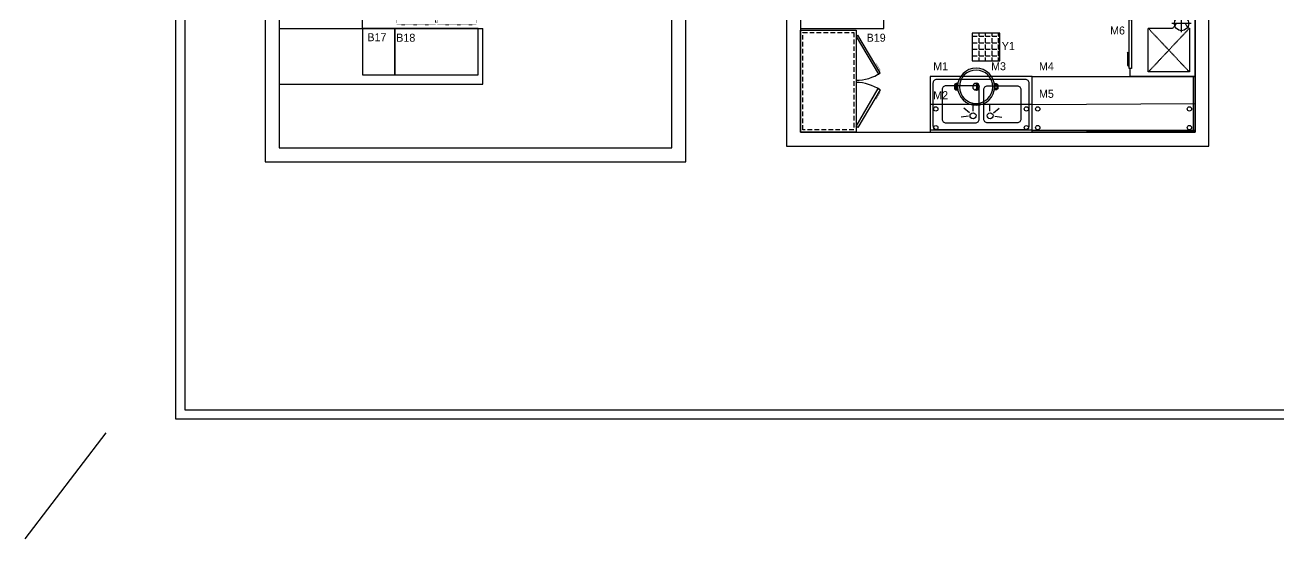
# Model space of a CAD drawing. Header units: millimetres. Extents: x 3962 to 6237, y -121 to 1593.
# Drawn here: x 3962 to 5316, y -121 to 434 of the extents above; entities that cross this region are included whole.
import ezdxf
from ezdxf.enums import TextEntityAlignment as Align

# ---------------------------------------------------------------- set-up
doc = ezdxf.new("R2010")
doc.units = ezdxf.units.MM
doc.linetypes.add('DASHED', pattern=[0.75, 0.5, -0.25])
doc.linetypes.add('DOT', pattern=[0.25, 0, -0.25])
doc.layers.add('-DWG_DETAY4', color=7, linetype='DOT', lineweight=18)
for name, color, linetype in [('CIHAZ', 2, 'Continuous'), ('Kıtc-002 Çizgi', 7, 'Continuous'), ('S2000-002 Çizgi', 7, 'Continuous'), ('Sktürk ANTET', 7, 'Continuous')]:
    doc.layers.add(name, color=color, linetype=linetype)
doc.styles.add('TAKSİM', font='GOTHIC.TTF', dxfattribs={"height": 20})

# ---------------------------------------------------------------- blocks, each defined once
blk = doc.blocks.new('A$C46C50132')
at = {"layer": 'S2000-002 Çizgi'}
for p, q in [((141.3, 45.8), (100.7, 21.7)), ((102, 19.7), (142.6, 43.8)), ((141.3, 45.8), (142.6, 43.8)), ((100.7, 21.7), (102, 19.7))]:
    blk.add_line(p, q, dxfattribs=at)
for points in [[(37.9, 105.8), (147.9, 105.8), (147.9, 45.8), (37.9, 45.8)], [(83.7, 19.8), (43, 43.8), (44.2, 45.8), (84.9, 21.9)]]:
    blk.add_lwpolyline(points, close=True, dxfattribs=at)
at = {"layer": 'S2000-002 Çizgi', "linetype": 'DASHED', "ltscale": 10}
blk.add_lwpolyline([(40.3, 103.4), (145.6, 103.4), (145.6, 48.2), (40.3, 48.2)], close=True, dxfattribs=at)
at = {"layer": 'S2000-002 Çizgi', "const_width": 0.399}
for points in [[(81.4, 21.2), (80.6, 19.9), (75, 23.3), (73.6, 24.2)], [(104.2, 21.1), (105, 19.8), (110.6, 23.2), (112, 24.1)]]:
    blk.add_lwpolyline(points, dxfattribs=at)
at = {"layer": 'S2000-002 Çizgi'}
for centre, start, end in [((45.8, 45.8), 325.4884, 0), ((139.7, 45.8), 180, 214.6925)]:
    blk.add_arc(centre, 45.8, start, end, dxfattribs=at)
blk = doc.blocks.new('A$C5B5611F4')
at = {"layer": 'CIHAZ', "color": 1}
for p, q in [((14.7, 68.5), (14.7, 47.9)), ((24.1, 58.2), (4, 58.2))]:
    blk.add_line(p, q, dxfattribs=at)
at = {"layer": 'CIHAZ', "color": 5, "linetype": 'DASHED'}
for p, q in [((19.8, 66.7), (67, 22.3)), ((67, 66.7), (19.8, 22.3))]:
    blk.add_line(p, q, dxfattribs=at)
at = {"layer": 'CIHAZ', "color": 5}
for points in [[(63.2, 1.8), (10.4, 1.8), (10.4, 4.3), (63.2, 4.3)], [(61.2, 1.8), (48.6, 1.8), (45.6, 0), (59.6, 0)]]:
    blk.add_lwpolyline(points, close=True, dxfattribs=at)
at = {"layer": 'CIHAZ', "color": 1}
blk.add_circle((14.7, 58.2), 7.76, dxfattribs=at)
at = {"layer": 'S2000-002 Çizgi', "linetype": 'DASHED'}
for p, q in [((19.8, 66.7), (67, 66.7)), ((67, 66.7), (67, 22.3)), ((19.8, 22.3), (19.8, 48.1)), ((67, 22.3), (19.8, 22.3))]:
    blk.add_line(p, q, dxfattribs=at)
at = {"layer": 'S2000-002 Çizgi'}
blk.add_lwpolyline([(10.4, 2.8), (0, 2.8), (0, 72.8), (72, 72.8), (72, 2.8), (63.2, 2.8)], dxfattribs=at)
at = {"layer": 'S2000-002 Çizgi', "linetype": 'DASHED'}
for centre, radius, start, end in [((11.6, 71.2), 9.4, 291.2079, 330.9566), ((11, 43), 10.2, 29.6907, 66.7752)]:
    blk.add_arc(centre, radius, start, end, dxfattribs=at)
blk = doc.blocks.new('A$C53E03B34')
at = {"layer": 'Kıtc-002 Çizgi'}
for points in [[(3.7, 16.6), (2, 16.6, -0.414214), (0, 18.6), (0, 21.4, -0.414214), (2, 23.4), (3.7, 23.4)], [(43.1, 16.6), (44.9, 16.6, 0.414214), (46.9, 18.6), (46.9, 21.4, 0.414214), (44.9, 23.4), (43.1, 23.4)]]:
    blk.add_lwpolyline(points, format="xyb", dxfattribs=at)
for points in [[(2.8, 17.6), (2, 17.6, -0.414214), (1, 18.6), (1, 21.4, -0.414214), (2, 22.4), (2.8, 22.4)], [(44, 17.6), (44.9, 17.6, 0.414214), (45.9, 18.6), (45.9, 21.4, 0.414214), (44.9, 22.4), (44, 22.4)]]:
    blk.add_lwpolyline(points, format="xyb", close=True, dxfattribs=at)
for points in [[(22.1, 23.4), (24.2, 21.8), (24.2, 18.1), (22.7, 16.4)], [(23.5, 23.7), (25.2, 22.3), (25.2, 17.7), (23.8, 16.3)]]:
    blk.add_lwpolyline(points, dxfattribs=at)
for radius in [20, 18, 3.66]:
    blk.add_circle((23.4, 20), radius, dxfattribs=at)
blk = doc.blocks.new('A$C0961480F')
blk.add_lwpolyline([(0, 0), (110, 0), (110, 30), (0, 30)], close=True)
for centre in [(6.1, 25.1), (103.9, 25.1), (6.1, 4.9), (103.9, 4.9)]:
    blk.add_circle(centre, 2.31)
at = {"layer": 'S2000-002 Çizgi'}
for p, q in [((46.5, 22.7), (46.5, 30.6)), ((64.5, 22.7), (64.5, 30.6)), ((41.3, 17.2), (33.5, 16.1)), ((42.6, 21), (36.5, 26.1)), ((68.4, 21), (74.5, 26.1)), ((69.7, 17.2), (77.5, 16.1))]:
    blk.add_line(p, q, dxfattribs=at)
for points in [[(110, 60), (0, 60), (0, 0), (110, 0)], [(110, 2), (0, 2), (0, 0), (110, 0)]]:
    blk.add_lwpolyline(points, close=True, dxfattribs=at)
for points in [[(103, 57), (7, 57, 0.414214), (3, 53), (3, 7, 0.414214), (7, 3), (103, 3, 0.414214), (107, 7), (107, 53, 0.414214)], [(49, 50), (17, 50, 0.414214), (13, 46), (13, 14, 0.414214), (17, 10), (49, 10, 0.414214), (53, 14), (53, 46, 0.414214)], [(62, 50), (94, 50, -0.414214), (98, 46), (98, 14, -0.414214), (94, 10), (62, 10, -0.414214), (58, 14), (58, 46, -0.414214)]]:
    blk.add_lwpolyline(points, format="xyb", close=True, dxfattribs=at)
for centre in [(46.3, 17.7), (64.7, 17.7)]:
    blk.add_circle(centre, 3.19, dxfattribs=at)
blk = doc.blocks.new('A$C30E34DD5')
at = {"layer": '-DWG_DETAY4', "color": 0}
for p, q in [((30.5, 37.5), (72.5, 37.5)), ((74.5, 37.5), (116.5, 37.5))]:
    blk.add_line(p, q, dxfattribs=at)
for points in [[(30.5, 35.5), (30.5, 0.5, 0.454885), (72.5, 35.5, 0.414214)], [(116.5, 35.5), (116.5, 0.5, -0.454885), (74.5, 35.5, -0.414214)]]:
    blk.add_lwpolyline(points, format="xyb", dxfattribs=at)
blk.add_lwpolyline([(118.5, 91.5), (118.5, 41.5), (28.5, 41.5), (28.5, 91.5)], close=True)

msp = doc.modelspace()

# ---------------------------------------------------------------- hatches: boundary and pattern name
h = msp.add_hatch()
h.set_pattern_fill('ANGLE', color=256)
h.set_pattern_definition([(0, (-3173.349, -2316.551), (0, 6.985), [5.08, -1.905]), (90, (-3173.349, -2316.551), (-6.985, 4e-16), [5.08, -1.905])])
h.paths.add_polyline_path([(5014.5, 424.9), (4984.5, 424.9), (4984.5, 394.9), (5014.5, 394.9)])

# ---------------------------------------------------------------- linework, layer by layer
for p, q in [((4221.4, 1041), (4221.4, 286)), ((4675.4, 286), (4675.4, 1041)), ((4784.3, 1041), (4784.3, 303)), ((5240.3, 303), (5240.3, 1041)), ((4236.4, 1026), (4236.4, 301)), ((4660.4, 301), (4660.4, 1026)), ((4799.3, 1026), (4799.3, 318)), ((5225.3, 318), (5225.3, 1026)), ((4236.4, 430), (4456.4, 430)), ((4456.4, 370), (4456.4, 430)), ((4236.4, 370), (4456.4, 370)), ((4799.3, 318), (5225.3, 318)), ((4236.4, 301), (4660.4, 301)), ((4784.3, 303), (5240.3, 303)), ((4221.4, 286), (4675.4, 286)), ((3962, -121.2), (4049.6, -6.7))]:
    msp.add_line(p, q)
for points in [[(4236.4, 430), (4326.4, 430), (4326.4, 530), (4236.4, 530)], [(4799.3, 430), (4889.3, 430), (4889.3, 530), (4799.3, 530)], [(4361.4, 430), (4326.4, 430), (4326.4, 380), (4361.4, 380)], [(4984.5, 394.9), (5014.5, 394.9), (5014.5, 424.9), (4984.5, 424.9)], [(5049.3, 378), (5225.3, 378), (5225.3, 318), (5049.3, 318)], [(5223.3, 320), (5225.3, 320), (5225.3, 378), (5223.3, 378)], [(5225.3, 319), (5049.3, 318), (5049.3, 348), (5225.3, 349)], [(5049.3, 320), (5225.3, 320), (5225.3, 318), (5049.3, 318)]]:
    msp.add_lwpolyline(points, close=True)
for centre in [(5055.4, 343.1), (5219.2, 343.1), (5055.4, 323), (5219.2, 323)]:
    msp.add_circle(centre, 2.31)
at = {"layer": 'Sktürk ANTET'}
for points in [[(4124.6, 8.3), (6134.6, 8.3), (6134.6, 1463.3), (4124.6, 1463.3)], [(4134.6, 18.3), (6124.6, 18.3), (6124.6, 1453.3), (4134.6, 1453.3)]]:
    msp.add_lwpolyline(points, close=True, dxfattribs=at)

# ---------------------------------------------------------------- block references
at = {"xscale": -1, "rotation": 180}
msp.add_blockref('A$C30E34DD5', (4332.9, 471.5), dxfattribs=at)
at = {"rotation": 90}
msp.add_blockref('A$C46C50132', (4905.1, 280.1), dxfattribs=at)
msp.add_blockref('A$C0961480F', (4939.3, 318))
at = {"layer": 'S2000-002 Çizgi', "rotation": 269.9999999999999}
msp.add_blockref('A$C5B5611F4', (5152.5, 450), dxfattribs=at)
at = {"layer": 'S2000-002 Çizgi', "xscale": -1, "rotation": 180}
msp.add_blockref('A$C53E03B34', (4965.5, 387.1), dxfattribs=at)

# ---------------------------------------------------------------- texts
at = {"style": 'TAKSİM'}
for s, p in [('B17', (4341.9, 416.2)), ('B18', (4373.1, 415.7)), ('B19', (4881, 415.7)), ('M6', (5141.6, 423.5)), ('M1', (4950.6, 384.9)), ('M3', (5013.1, 384.9)), ('M4', (5064.8, 384.9)), ('M2', (4950.6, 353.6)), ('M5', (5064.8, 355.1))]:
    msp.add_text(s, height=8.64, dxfattribs=at).set_placement(p, align=Align.CENTER)
msp.add_text('Y1', height=8.64, dxfattribs=at).set_placement((5016.6, 406.7))

doc.saveas('drawing.dxf')
